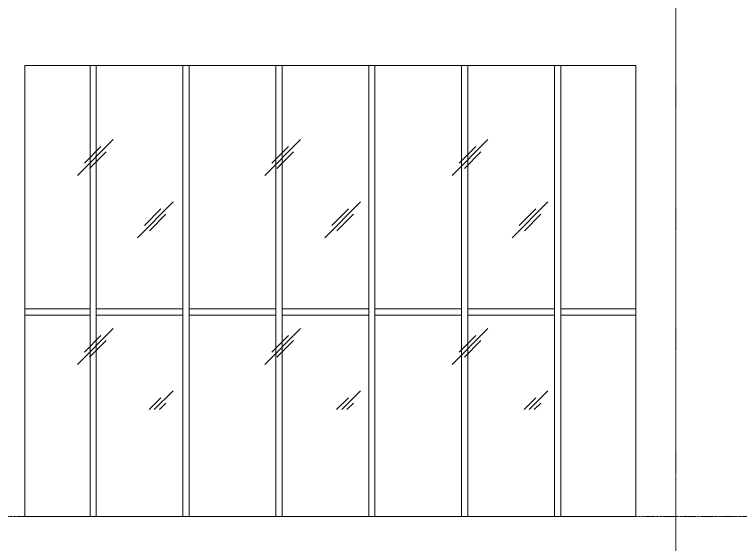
# Model space of a CAD drawing. Header units: millimetres. Extents: x -10599 to 108788, y -9455 to 93550.
# Drawn here: x 32513 to 40327, y 5200 to 10900 of the extents above; entities that cross this region are included whole.
import ezdxf

# ---------------------------------------------------------------- set-up
doc = ezdxf.new("R2010")
doc.units = ezdxf.units.MM
doc.linetypes.add('Centre', pattern=[31.75, 6.35, -4.7625, 15.875, -4.7625])
doc.linetypes.add('Grid Line', pattern=[4.2, 3, -0.6, 0, -0.6])
for name, color, linetype, lineweight in [('A-GLAZ-CWMG', 55, 'Continuous', 5), ('KINH', 152, 'Continuous', 5), ('NET-THAY', 2, 'Continuous', 9), ('TRUC', 225, 'Continuous', 5)]:
    doc.layers.add(name, color=color, linetype=linetype, lineweight=lineweight)

# ---------------------------------------------------------------- blocks, each defined once
blk = doc.blocks.new('Rectangular Mullion - Rectangular Mullion-V43-MẶT ĐỨNG 1-14')
at = {"layer": 'A-GLAZ-CWMG'}
for p, q in [((38392.5, 13166.7), (38392.5, 13233.3)), ((39200.5, 13233.3), (38392.5, 13233.3)), ((39200.5, 13166.7), (38392.5, 13166.7))]:
    blk.add_line(p, q, dxfattribs=at)
blk = doc.blocks.new('Rectangular Mullion - Rectangular Mullion-V29-MẶT ĐỨNG 1-14')
at = {"layer": 'A-GLAZ-CWMG'}
for p, q in [((51313.9, 2166.7), (51313.9, 2233.3)), ((52247.2, 2233.3), (51313.9, 2233.3)), ((52247.2, 2233.3), (52247.2, 2166.7)), ((52247.2, 2166.7), (51313.9, 2166.7))]:
    blk.add_line(p, q, dxfattribs=at)
blk = doc.blocks.new('Rectangular Mullion - Rectangular Mullion-1982799-MẶT ĐỨNG 1-14')
at = {"layer": 'A-GLAZ-CWMG'}
for p, q in [((33325.9, 13233.3), (32625.7, 13233.3)), ((33325.9, 13233.3), (33325.9, 13166.7)), ((33325.9, 13166.7), (32625.7, 13166.7))]:
    blk.add_line(p, q, dxfattribs=at)
blk = doc.blocks.new('Rectangular Mullion - Rectangular Mullion-V35-MẶT ĐỨNG 1-14')
at = {"layer": 'A-GLAZ-CWMG'}
for p, q in [((50247.2, 2200), (50247.2, 0)), ((50313.9, 2200), (50313.9, 0))]:
    blk.add_line(p, q, dxfattribs=at)
blk = doc.blocks.new('Rectangular Mullion - Rectangular Mullion-V53-MẶT ĐỨNG 1-14')
at = {"layer": 'A-GLAZ-CWMG'}
for p, q in [((30289, 4850), (30289, 2200)), ((30355.7, 4850), (30355.7, 2200))]:
    blk.add_line(p, q, dxfattribs=at)

msp = doc.modelspace()

# ---------------------------------------------------------------- hatches: boundary and pattern name
at = {"layer": 'KINH'}
h = msp.add_hatch(dxfattribs=at)
h.set_pattern_fill('FP_11', color=256, angle=360, style=0, pattern_type=2)
h.set_pattern_definition([(45.204, (16705.5, -2948.4), (0.002, 2032), [252.7, -2610.8]), (45.204, (16650.7, -2893.3), (0.002, 2032), [252.7, -2610.8]), (45.204, (16575.3, -3024.3), (0.002, 2032), [544.27, -2319.24]), (45.204, (15333.5, -1587), (0.002, 2032), [252.7, -2610.8]), (45.204, (15278.7, -1531.8), (0.002, 2032), [252.7, -2610.8]), (45.204, (15203.4, -1662.9), (0.002, 2032), [544.27, -2319.24])])
h.paths.add_polyline_path([(32700.5, 6650), (32700.5, 10350), (26100.5, 10350), (26100.5, 6650)])
h = msp.add_hatch(dxfattribs=at)
h.set_pattern_fill('FP_11', color=256, angle=360, style=0, pattern_type=2)
h.set_pattern_definition([(45.204, (23230.7, -2948.4), (0.002, 2032), [252.7, -2610.8]), (45.204, (23175.9, -2893.3), (0.002, 2032), [252.7, -2610.8]), (45.204, (23100.5, -3024.3), (0.002, 2032), [544.27, -2319.24]), (45.204, (21858.7, -1587), (0.002, 2032), [252.7, -2610.8]), (45.204, (21803.9, -1531.8), (0.002, 2032), [252.7, -2610.8]), (45.204, (21728.6, -1662.9), (0.002, 2032), [544.27, -2319.24])])
h.paths.add_polyline_path([(39225.7, 6650), (39225.7, 10350), (32625.7, 10350), (32625.7, 6650)])

# ---------------------------------------------------------------- linework, layer by layer
at = {"layer": 'NET-THAY'}
msp.add_lwpolyline([(32625.7, 5500), (39200.5, 5500), (39200.5, 10350), (32625.7, 10350)], close=True, dxfattribs=at)
at = {"layer": 'TRUC', "linetype": 'Grid Line'}
msp.add_line((39630.5, -6601.6), (39630.5, 91838.4), dxfattribs=at)
at = {"layer": 'TRUC', "linetype": 'Centre'}
msp.add_line((-10499.5, 5500), (108517.8, 5500), dxfattribs=at)

# ---------------------------------------------------------------- block references
at = {"layer": 'A-GLAZ-CWMG'}
for name, p in [('Rectangular Mullion - Rectangular Mullion-V53-MẶT ĐỨNG 1-14', (3036.9, 5500)), ('Rectangular Mullion - Rectangular Mullion-V53-MẶT ĐỨNG 1-14', (4036.9, 5500)), ('Rectangular Mullion - Rectangular Mullion-V53-MẶT ĐỨNG 1-14', (5036.9, 5500)), ('Rectangular Mullion - Rectangular Mullion-V53-MẶT ĐỨNG 1-14', (6036.9, 5500)), ('Rectangular Mullion - Rectangular Mullion-V53-MẶT ĐỨNG 1-14', (7036.9, 5500)), ('Rectangular Mullion - Rectangular Mullion-V53-MẶT ĐỨNG 1-14', (8036.9, 5500)), ('Rectangular Mullion - Rectangular Mullion-1982799-MẶT ĐỨNG 1-14', (0, -5500)), ('Rectangular Mullion - Rectangular Mullion-V35-MẶT ĐỨNG 1-14', (-16921.3, 5500)), ('Rectangular Mullion - Rectangular Mullion-V29-MẶT ĐỨNG 1-14', (-17921.3, 5500)), ('Rectangular Mullion - Rectangular Mullion-V35-MẶT ĐỨNG 1-14', (-15921.3, 5500)), ('Rectangular Mullion - Rectangular Mullion-V29-MẶT ĐỨNG 1-14', (-16921.3, 5500)), ('Rectangular Mullion - Rectangular Mullion-V35-MẶT ĐỨNG 1-14', (-14921.3, 5500)), ('Rectangular Mullion - Rectangular Mullion-V29-MẶT ĐỨNG 1-14', (-15921.3, 5500)), ('Rectangular Mullion - Rectangular Mullion-V35-MẶT ĐỨNG 1-14', (-13921.3, 5500)), ('Rectangular Mullion - Rectangular Mullion-V29-MẶT ĐỨNG 1-14', (-14921.3, 5500)), ('Rectangular Mullion - Rectangular Mullion-V35-MẶT ĐỨNG 1-14', (-12921.3, 5500)), ('Rectangular Mullion - Rectangular Mullion-V29-MẶT ĐỨNG 1-14', (-13921.3, 5500)), ('Rectangular Mullion - Rectangular Mullion-V35-MẶT ĐỨNG 1-14', (-11921.3, 5500)), ('Rectangular Mullion - Rectangular Mullion-V43-MẶT ĐỨNG 1-14', (0, -5500))]:
    msp.add_blockref(name, p, dxfattribs=at)

doc.saveas('drawing.dxf')
